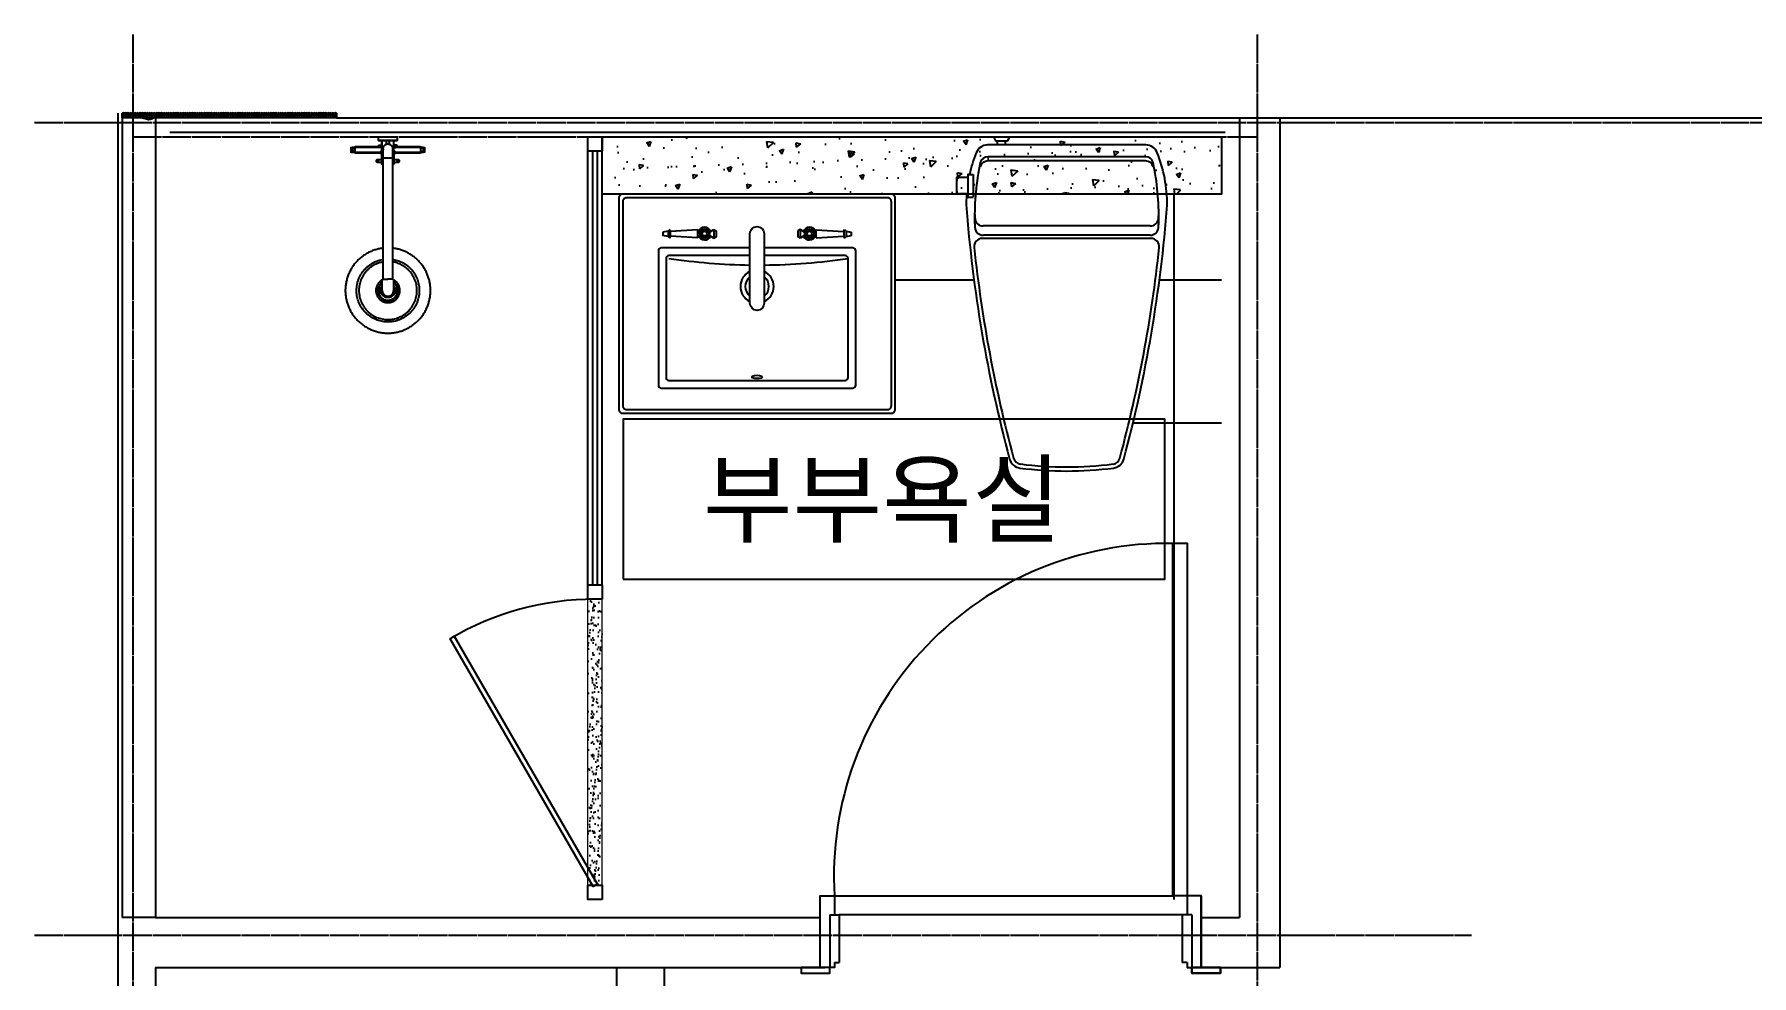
# Model space of a CAD drawing. Header units: millimetres. Extents: x 0 to 7727, y 0 to 4825.
# Drawn here: x 0 to 3605, y 2850 to 4825 of the extents above; entities that cross this region are included whole.
import ezdxf
from ezdxf.enums import TextEntityAlignment as Align

# ---------------------------------------------------------------- set-up
doc = ezdxf.new("R2010")
doc.units = ezdxf.units.MM
doc.linetypes.add('주동원본-1$0$CEN', pattern=[62, 60, -1, 0, -1])
for name, color, linetype in [('A_TXT', 160, 'Continuous'), ('LEGN', 7, 'Continuous'), ('주동원본-1$0$A_BATH', 6, 'Continuous'), ('주동원본-1$0$A_DOOR', 250, 'Continuous'), ('주동원본-1$0$A_DRY', 250, 'Continuous'), ('주동원본-1$0$A_FIN2', 8, 'Continuous'), ('주동원본-1$0$A_HAT_P', 179, 'Continuous'), ('주동원본-1$0$A_HRAL', 4, 'Continuous'), ('주동원본-1$0$A_INS', 8, 'Continuous'), ('주동원본-1$0$A_mc', 171, '주동원본-1$0$CEN'), ('주동원본-1$0$AS_CEN-1', 1, '주동원본-1$0$CEN'), ('주동원본-1$0$AS_CON', 170, 'Continuous')]:
    doc.layers.add(name, color=color, linetype=linetype)
doc.styles.add('맑은고딕', font='malgun.ttf')

msp = doc.modelspace()

# ---------------------------------------------------------------- hatches: boundary and pattern name
at = {"layer": '주동원본-1$0$A_HAT_P'}
h = msp.add_hatch(dxfattribs=at)
h.set_pattern_fill('AR-CONC', scale=15, angle=-90, style=0)
h.set_pattern_definition([(40, (-97295.83, -917988.13), (-9.41282, 107.589027), [11.25, -123.75]), (95, (-97295.83, -917988.13), (112.82882, -20.8127), [9, -99]), (349.5486, (-97296.62, -917979.16), (103.415931, 86.776407), [9.561028, -105.171317]), (43.8158, (-97265.83, -917988.13), (-24.827852, 160.086157), [16.875, -185.625]), (353.3644, (-97267.9, -917974.79), (146.11768, 140.199406), [14.341543, -157.75695]), (98.8158, (-97265.83, -917988.13), (146.11779, 140.199292), [13.5, -148.5]), (69, (-97273.33, -917973.13), (-60.392834, 89.536058), [11.25, -123.75]), (124, (-97273.33, -917973.13), (108.772507, 36.4973), [9, -99]), (18.5486, (-97278.36, -917965.67), (48.379575, 126.033394), [9.561028, -105.171317]), (52.5, (-97295.83, -917988.13), (49.934078, 1.8239783), [0, -97.8, 0, -100.5, 0, -99.375]), (82.5, (-97295.83, -917988.13), (59.1617568, 39.4604306), [0, -57.3, 0, -95.55, 0, -37.875]), (122.5, (-97295.83, -918021.58), (-3.3832308, 80.0733654), [0, -37.5, 0, -117, 0, -155.25]), (132.5, (-97295.83, -918036.58), (15.0157473, 87.4779254), [0, -48.75, 0, -77.7, 0, -110.25])])
h.paths.add_polyline_path([(1192, 4490), (1192, 4610), (2492, 4610), (2492, 4490)])
h = msp.add_hatch(dxfattribs=at)
h.set_pattern_fill('AR-SAND', scale=10, angle=270, style=0)
h.set_pattern_definition([(232.5, (-2288686.506, 214138.227), (-19.26823769, 0.62993358), [0, -15.2, 0, -17, 0, -16.25]), (262.5, (-2288686.506, 214138.227), (-28.22146065, -17.69776705), [0, -8.2, 0, -13.7, 0, -5.25]), (302.5, (-2288686.506, 214150.527), (-0.05659054, -31.14141862), [0, -5, 0, -18, 0, -23.5]), (312.5, (-2288686.506, 214150.527), (-8.77675565, -30.06126605), [0, -2.5, 0, -11.8, 0, -13.5])])
h.paths.add_polyline_path([(1192, 3040), (1162, 3040), (1162, 3640), (1192, 3640)])

# ---------------------------------------------------------------- linework, layer by layer
at = {"layer": 'LEGN', "color": 7}
msp.add_lwpolyline([(1236.3, 3681.8), (2373, 3681.8), (2373, 4017.6), (1236.3, 4017.6)], close=True, dxfattribs=at)
at = {"layer": '주동원본-1$0$A_BATH', "color": 7}
for p, q in [((722.2, 4592.6), (722.2, 4591.1)), ((755.4, 4580.5), (754.1, 4580.5)), ((2013.1, 4610), (2017.4, 4601.5)), ((2017.4, 4601.5), (2030.2, 4601.5)), ((2021.6, 4592.9), (2021.6, 4601.5)), ((2030.2, 4601.5), (2043, 4601.5)), ((2038.7, 4592.9), (2038.7, 4601.5)), ((2043, 4601.5), (2047.3, 4610)), ((2332.3, 4568.1), (2001.7, 4568.1)), ((2332.3, 4559.5), (2001.7, 4559.5)), ((1936, 4518.5), (1936, 4496.3)), ((1959.7, 4524.5), (1942, 4524.5)), ((1959.7, 4531.1), (1970.3, 4531.1)), ((1959.7, 4531.1), (1959.7, 4483.7)), ((1970.3, 4531.1), (1970.3, 4483.7)), ((1959.7, 4490.3), (1942, 4490.3)), ((1959.7, 4483.7), (1970.3, 4483.7)), ((1330.1, 4412.4), (1319.3, 4410.2)), ((1319.3, 4410.2), (1319.3, 4402.8)), ((1330.1, 4400.7), (1319.4, 4402.7)), ((1333.6, 4415.9), (1330.1, 4412.4)), ((1330.1, 4412.4), (1330.1, 4400.7)), ((1333.6, 4397.3), (1330.1, 4400.7)), ((1334.9, 4411.5), (1333.6, 4415.9)), ((1334.9, 4401.6), (1333.6, 4397.3)), ((1392.6, 4415.1), (1334.9, 4411.5)), ((1334.9, 4411.5), (1334.9, 4401.6)), ((1392.6, 4398), (1334.9, 4401.6)), ((1392.7, 4398.1), (1392.7, 4415)), ((1392.7, 4410.7), (1398, 4410.7)), ((1392.7, 4402.4), (1398, 4402.4)), ((1416.5, 4409.4), (1426.5, 4415.9)), ((1416.5, 4403.7), (1426.5, 4397.3)), ((1426.5, 4415.9), (1426.5, 4397.3)), ((1426.5, 4415.9), (1431.2, 4412.8)), ((1426.5, 4397.3), (1431.2, 4400.2)), ((1431.2, 4412.8), (1431.2, 4400.4)), ((1607.5, 4415.9), (1602.8, 4412.8)), ((1602.8, 4412.8), (1602.8, 4400.4)), ((1607.5, 4397.3), (1602.8, 4400.2)), ((1617.5, 4409.4), (1607.5, 4415.9)), ((1607.5, 4415.9), (1607.5, 4397.3)), ((1617.5, 4403.7), (1607.5, 4397.3)), ((1641.3, 4410.7), (1636, 4410.7)), ((1641.3, 4402.4), (1636, 4402.4)), ((1641.3, 4398.1), (1641.3, 4415)), ((1641.4, 4415.1), (1699.1, 4411.5)), ((1641.4, 4398), (1699.1, 4401.6)), ((1699.1, 4411.5), (1700.4, 4415.9)), ((1699.1, 4411.5), (1699.1, 4401.6)), ((1699.1, 4401.6), (1700.4, 4397.3)), ((1700.4, 4415.9), (1703.9, 4412.4)), ((1700.4, 4397.3), (1703.9, 4400.7)), ((1703.9, 4412.4), (1714.7, 4410.2)), ((1703.9, 4412.4), (1703.9, 4400.7)), ((1703.9, 4400.7), (1714.6, 4402.7)), ((1714.7, 4410.2), (1714.7, 4402.8)), ((2342.4, 4423), (1991.6, 4423)), ((2342.4, 4403.6), (1991.6, 4403.6)), ((2344.2, 4396.8), (1989.8, 4396.8))]:
    msp.add_line(p, q, dxfattribs=at)
at = {"layer": '주동원본-1$0$A_BATH', "color": 7, "linetype": 'Continuous'}
for p, q in [((1162, 3670), (1162, 4580)), ((1172, 3670), (1172, 4580)), ((1182, 3670), (1182, 4580)), ((1192, 3670), (1192, 4580))]:
    msp.add_line(p, q, dxfattribs=at)
at = {"layer": '주동원본-1$0$A_BATH', "color": 7, "lineweight": 0}
for p, q in [((1162, 3040), (1162, 3640)), ((1192, 3040), (1192, 3640))]:
    msp.add_line(p, q, dxfattribs=at)
at = {"layer": '주동원본-1$0$A_BATH', "color": 7, "linetype": 'Continuous'}
for points in [[(1192, 4580), (1162, 4580), (1162, 4610), (1192, 4610), (1192, 4580)], [(1192, 3640), (1162, 3640), (1162, 3670), (1192, 3670), (1192, 3640)], [(1192, 3010), (1162, 3010), (1162, 3040), (1192, 3040), (1192, 3010)]]:
    msp.add_lwpolyline(points, dxfattribs=at)
at = {"layer": '주동원본-1$0$A_BATH', "color": 7}
msp.add_lwpolyline([(1192, 4490), (1192, 4610), (2492, 4610), (2492, 4490)], close=True, dxfattribs=at)
for points in [[(2333.1, 4592.9), (2000.9, 4592.9, 0.307138), (1977.1, 4576.7, 0.040162), (1963, 4531.1), (1959.7, 4531.1), (1959.7, 4524.5), (1936, 4524.5), (1936, 4490.3), (1956.9, 4490.3), (1956, 4468, 0.047029), (2047.1, 3933.9, 0.304122), (2068.6, 3915.2, 0.063545), (2265.4, 3915.2, 0.304122), (2286.9, 3933.9, 0.046858), (2377.9, 4466.7, -1), (2377.9, 4466.7, 0.095629), (2356.9, 4576.7, -0.574074), (2356.9, 4576.7, 0.307138), (2333.1, 4592.9)], [(1235, 4030), (1799, 4030, 0.414214), (1807, 4038), (1807, 4482, 0.414214), (1799, 4490), (1235, 4490, 0.414214), (1227, 4482), (1227, 4038, 0.414214)], [(1243, 4038), (1791, 4038, 0.414214), (1799, 4046), (1799, 4474, 0.414214), (1791, 4482), (1243, 4482, 0.414214), (1235, 4474), (1235, 4046, 0.414214)], [(1532, 4261, -1), (1502, 4261), (1502, 4407, -1), (1532, 4407)]]:
    msp.add_lwpolyline(points, format="xyb", close=True, dxfattribs=at)
for points in [[(1502, 4377), (1316, 4377, 0.414214), (1310, 4371), (1310, 4089, 0.414214), (1316, 4083), (1718, 4083, 0.414214), (1724, 4089), (1724, 4371, 0.414214), (1718, 4377), (1532, 4377)], [(1502, 4361), (1332, 4361, 0.414214), (1326, 4355), (1326, 4105, 0.414214), (1332, 4099), (1702, 4099, 0.414214), (1708, 4105), (1708, 4355, 0.414214), (1702, 4361), (1532, 4361)], [(1527.3, 4107.2, 0.187486), (1506.8, 4106.9)]]:
    msp.add_lwpolyline(points, format="xyb", dxfattribs=at)
at = {"layer": '주동원본-1$0$A_BATH', "color": 7, "linetype": 'Continuous'}
msp.add_lwpolyline([(1181.3, 3042.5), (1172.7, 3037.5), (872.7, 3557.1), (881.3, 3562.1)], close=True, dxfattribs=at)
at = {"layer": '주동원본-1$0$A_BATH', "color": 7}
for centre, radius in [((1407, 4407), 9.95), ((1407, 4407), 8.48), ((1407, 4407), 4.98), ((1627, 4407), 9.95), ((1627, 4407), 8.48), ((1627, 4407), 4.98)]:
    msp.add_circle(centre, radius, dxfattribs=at)
for centre, radius, start, end in [((2558.7, 4439.4), 585.1, 168.526, 180.752), ((2001.7, 4551), 17.1, 90, 163.656), ((2001.7, 4542.4), 17.1, 90, 163.656), ((2332.3, 4551), 17.1, 16.344, 90), ((2332.3, 4542.4), 17.1, 16.344, 90), ((1775.3, 4439.4), 585.1, 359.248, 11.474), ((1942, 4518.5), 5.99, 90, 180), ((1942, 4496.3), 5.99, 180, 270), ((4846.7, 4667.1), 2881.3, 184.3412, 184.545), ((1991.6, 4440.1), 17.1, 184.545, 270), ((2342.4, 4440.1), 17.1, 270, 355.455), ((-512.7, 4667.1), 2881.3, 355.455, 355.6588), ((1319.4, 4402.8), 0.137, 186.7155, 259.5171), ((1392.6, 4415), 0.137, 0, 93.2677), ((1407, 4407), 13.3, 19.1964, 164.0189), ((1407, 4407), 13.3, 199.9802, 337.5426), ((1431.1, 4400.4), 0.137, 302.4494, 0), ((1602.9, 4400.4), 0.137, 180, 237.5506), ((1627, 4407), 13.3, 15.9811, 160.8036), ((1627, 4407), 13.3, 202.4574, 340.0198), ((1641.4, 4415), 0.137, 86.7323, 180), ((1714.5, 4402.8), 0.137, 280.4829, 353.2845), ((1999.3, 4431.5), 25.7, 179.4982, 184.3412), ((4846.7, 4647.7), 2881.3, 184.3412, 184.545), ((1991.6, 4420.7), 17.1, 184.545, 270), ((2342.4, 4420.7), 17.1, 270, 355.455), ((-512.7, 4647.7), 2881.3, 355.455, 355.6588), ((2334.7, 4431.5), 25.7, 355.6588, 0.5018), ((1989.8, 4379.7), 17.1, 90, 186.1198), ((4837.6, 4685), 2881.3, 186.1198, 195.0653), ((-503.6, 4685), 2881.3, 344.9347, 353.8837), ((2344.2, 4379.7), 17.1, 354.4653, 90), ((1520, 5610), 1269, 261.4802, 269.1872), ((1517, 4296), 35, 115.3769, 244.6231), ((1520, 5610), 1269, 270.5418, 278.5198), ((1517, 4296), 35, 295.3769, 64.6231), ((1517, 4296), 25, 126.8699, 233.1301), ((1517, 4296), 25, 306.8699, 53.1301), ((1507.2, 4105.8), 1.18, 112.0557, 247.9443), ((1517.4, 4148.2), 44.7, 256.1894, 282.53), ((1526.8, 4105.9), 1.42, 284.8986, 69.5803), ((2071.9, 3940.6), 17.1, 195.0653, 262.728), ((2262.1, 3940.6), 17.1, 277.272, 344.9347), ((2167, 4686.1), 768.6, 262.728, 277.272)]:
    msp.add_arc(centre, radius, start, end, dxfattribs=at)
at = {"layer": '주동원본-1$0$A_BATH', "color": 7, "linetype": 'Continuous'}
msp.add_arc((1177, 3040), 600, 90, 120.4775, dxfattribs=at)
at = {"layer": '주동원본-1$0$A_BATH', "color": 7}
for points, weights in [([(664.5, 4587.3), (664.5, 4587.6), (664.8, 4587.6)], [1, 0.707277557976, 1]), ([(667.2, 4587.6), (667.5, 4587.6), (667.5, 4587.3)], [1, 0.71396016074, 1]), ([(672.4, 4588.4), (672.4, 4588.8), (672.8, 4589)], [1, 0.870635026101, 1]), ([(672.4, 4588.5), (672.5, 4588.8), (672.6, 4588.9)], [1, 0.951076685987, 1]), ([(672.4, 4588.4), (672.4, 4588.5), (672.4, 4588.5)], [1, 0.99631739226, 1]), ([(672.4, 4586.1), (672.5, 4584.4), (672.5, 4582.6)], [1, 0.99968819273, 1]), ([(672.5, 4582.6), (672.5, 4580.9), (672.4, 4579.2)], [1, 0.99968819273, 1]), ([(672.6, 4588.9), (672.7, 4589), (672.8, 4589)], [1, 0.993540974966, 1]), ([(672.8, 4589), (672.9, 4589.1), (673.1, 4589.1)], [1, 0.963590397564, 1]), ([(672.8, 4589), (672.9, 4589.1), (673.1, 4589.1)], [1, 0.963590472414, 1]), ([(722.4, 4602), (722.1, 4602), (722.1, 4602.3)], [1, 0.71521702093, 1]), ([(727.9, 4579.8), (727.9, 4580.5), (728.6, 4580.5)], [1, 0.707106781186, 1]), ([(732.1, 4576.9), (729.1, 4580.5), (729.1, 4585.1)], [1, 0.940539767269, 1]), ([(729.6, 4581.7), (730.3, 4579), (732.1, 4576.9)], [1, 0.977972354249, 1]), ([(729.6, 4581.4), (729.6, 4581.5), (729.6, 4581.7)], [1, 0.988148501761, 1]), ([(732.5, 4588.6), (731.3, 4585.8), (732.1, 4582.9)], [1, 0.9443407356, 1]), ([(732.1, 4585.1), (732.1, 4595.1), (742, 4595.1)], [1, 0.707106980294, 1]), ([(732.5, 4587.9), (732.4, 4587.8), (732.4, 4587.6)], [1, 0.999893829597, 1]), ([(732.5, 4588.6), (732.6, 4588.6), (732.7, 4588.7)], [1, 0.925009884541, 1]), ([(739.5, 4601.7), (739.5, 4602), (739.2, 4602)], [1, 0.744065077772, 1]), ([(739.3, 4594.7), (739.5, 4594.8), (739.5, 4595)], [1, 0.797475949433, 1]), ([(739.4, 4594.7), (739.5, 4594.8), (739.5, 4595)], [1, 0.896689367163, 1]), ([(744.5, 4595), (742, 4595.8), (739.5, 4595)], [1, 0.953410444621, 1]), ([(744.7, 4602), (744.5, 4602), (744.5, 4601.7)], [1, 0.772711861116, 1]), ([(744.5, 4595), (744.5, 4594.8), (744.7, 4594.7)], [1, 0.798057064978, 1]), ([(751.9, 4576.9), (754.9, 4580.5), (754.9, 4585.1)], [1, 0.940539767269, 1]), ([(754.3, 4581.7), (754.4, 4581.6), (754.4, 4581.5)], [1, 0.99043286645, 1]), ([(758.7, 4587.5), (756.8, 4586.7), (754.9, 4586.2)], [1, 0.99841649626, 0.998621653531]), ([(755.4, 4580.5), (756.1, 4580.5), (756.1, 4579.8)], [1, 0.707343960546, 1]), ([(758.9, 4587.8), (758.9, 4587.6), (758.7, 4587.5)], [1, 0.837560668092, 1]), ([(761.9, 4602.3), (761.9, 4602), (761.6, 4602)], [1, 0.715171427276, 1]), ([(810.8, 4589.1), (811.5, 4589.1), (811.5, 4588.4)], [1, 0.707285447242, 1]), ([(811.4, 4582.6), (811.4, 4584.4), (811.5, 4586.1)], [1, 0.999688172474, 1]), ([(811.5, 4579.2), (811.4, 4580.9), (811.4, 4582.6)], [1, 0.999688172515, 1]), ([(816.8, 4587.6), (816.5, 4587.6), (816.5, 4587.3)], [1, 0.714280884241, 1]), ([(819.2, 4587.6), (819.4, 4587.6), (819.4, 4587.3)], [1, 0.707642349066, 1]), ([(664.8, 4577.7), (664.5, 4577.7), (664.5, 4578)], [1, 0.707343997022, 1]), ([(667.5, 4578), (667.5, 4577.7), (667.2, 4577.7)], [1, 0.71830572668, 1]), ([(673.1, 4576.2), (672.4, 4576.2), (672.4, 4576.9)], [1, 0.70728540474, 1]), ([(728.4, 4573.3), (727.9, 4573.5), (727.9, 4574)], [1, 0.802374313725, 1]), ([(731.6, 4572.1), (731.4, 4572.1), (731.4, 4572.2)], [1, 0.707809626254, 1]), ([(731.6, 4572.1), (731.4, 4572.1), (731.4, 4572.2)], [1, 0.707234314256, 1]), ([(731.6, 4572.1), (731.4, 4572.1), (731.4, 4572.2)], [1, 0.707106781187, 1]), ([(752.6, 4572.2), (752.6, 4572.1), (752.4, 4572.1)], [1, 0.707174253057, 1]), ([(754.4, 4552.8), (754.4, 4552.4), (753.9, 4552.4)], [1, 0.707353688037, 1]), ([(756.1, 4574), (756.1, 4573.5), (755.6, 4573.3)], [1, 0.802330230137, 1]), ([(816.5, 4578), (816.5, 4577.7), (816.8, 4577.7)], [1, 0.716998220434, 1]), ([(819.4, 4578), (819.4, 4577.7), (819.2, 4577.7)], [1, 0.707283339165, 1]), ([(831.6, 4287.6, 0), (831.6, 4365.8, 0), (754.1, 4376.2, 0)], [1, 0.752773770474, 1]), ([(754.1, 4352.4, 0), (807.3, 4344.4, 0), (808.1, 4287.6, 0)], [1, 0.768408053225, 1]), ([(803.1, 4287.6, 0), (803.1, 4337.5, 0), (754.1, 4347.3, 0)], [1, 0.773222191329, 1]), ([(723.7, 4282.8, 0), (722.5, 4287.6, 0), (723.7, 4292.3, 0)], [1, 0.96875, 1]), ([(730.3, 4304, 0), (725.9, 4300.8, 0), (723.7, 4295.9, 0)], [1, 0.966558723935, 1]), ([(728.5, 4281.7, 0), (726, 4287.6, 0), (728.5, 4293.4, 0)], [1, 0.92, 1]), ([(728.5, 4293.4, 0), (729.2, 4295.1, 0), (730.3, 4296.5, 0)], [1, 0.992761544221, 1]), ([(767.5, 4287.6, 0), (767.5, 4302.8, 0), (754.1, 4309.9, 0)], [1, 0.85750668117, 1]), ([(763.6, 4287.6, 0), (763.6, 4299.1, 0), (754.1, 4305.4, 0)], [1, 0.881917034313, 1]), ([(760.7, 4295.9, 0), (758.5, 4300.8, 0), (754.1, 4304, 0)], [1, 0.966558690862, 1]), ([(754.1, 4296.5, 0), (755.2, 4295.1, 0), (755.9, 4293.4, 0)], [1, 0.992761528732, 1]), ([(755.9, 4293.4, 0), (757.1, 4290.6, 0), (757.1, 4287.6, 0)], [1, 0.979795897113, 1]), ([(760.7, 4292.3, 0), (761.3, 4290, 0), (761.3, 4287.6, 0)], [1, 0.992156741649, 1]), ([(723.7, 4287.7, 0), (723.6, 4288.2, 0), (723.1, 4288.2, 0)], [1, 0.773783360198, 1]), ([(723.1, 4287, 0), (723.6, 4287, 0), (723.7, 4287.5, 0)], [1, 0.773781109645, 1]), ([(730.3, 4287.6, 0), (730.3, 4275.7, 0), (742.2, 4275.7, 0)], [1, 0.707106980294, 1]), ([(757.1, 4287.6, 0), (757.1, 4284.5, 0), (755.9, 4281.7, 0)], [1, 0.979795897113, 1]), ([(761.2, 4288.2, 0), (760.8, 4288.2, 0), (760.7, 4287.7, 0)], [1, 0.773671620612, 1]), ([(761.3, 4287.6, 0), (761.3, 4285.2, 0), (760.7, 4282.8, 0)], [1, 0.992156741649, 1]), ([(760.7, 4287.5, 0), (760.8, 4287, 0), (761.2, 4287, 0)], [1, 0.773669369549, 1])]:
    msp.add_rational_spline(points, weights, degree=2, dxfattribs=at)
for points, degree in [([(664.5, 4587.3), (664.5, 4578)], 1), ([(664.8, 4577.7), (664.8, 4587.6)], 1), ([(664.8, 4587.6), (667.2, 4587.6)], 1), ([(672.4, 4587.6), (667.2, 4587.6)], 1), ([(667.2, 4577.7), (667.2, 4587.6)], 1), ([(667.5, 4587.3), (672.4, 4587.3)], 1), ([(667.5, 4587.3), (667.5, 4578)], 1), ([(667.8, 4586.1), (672.4, 4586.1)], 1), ([(667.8, 4586.1), (667.8, 4579.2)], 1), ([(672.4, 4579.2), (667.8, 4579.2)], 1), ([(672.4, 4586.1), (672.4, 4588.4)], 1), ([(672.4, 4588.4), (729.1, 4588.4)], 1), ([(672.4, 4576.9), (672.4, 4579.2)], 1), ([(729.1, 4589.1), (710.4, 4589.1), (691.8, 4589.1), (673.1, 4589.1)], 3), ([(729.1, 4589.1), (681.7, 4589.1)], 1), ([(681.7, 4589.1), (729.1, 4589.1)], 1), ([(722.1, 4602.3), (722.1, 4610)], 1), ([(722.1, 4610), (761.9, 4610)], 1), ([(761.9, 4602.3), (722.1, 4602.3)], 1), ([(722.2, 4592.6), (729.1, 4592.6)], 1), ([(722.2, 4591.1), (729.1, 4591.1)], 1), ([(727.9, 4579.8), (727.9, 4574)], 1), ([(730.2, 4579.8), (727.9, 4579.8)], 1), ([(728.6, 4580.5), (729.9, 4580.5)], 1), ([(729.9, 4580.5), (728.6, 4580.5)], 1), ([(729.1, 4585.1), (729.1, 4593.6), (729.1, 4602)], 2), ([(729.1, 4602), (729.1, 4588.6)], 1), ([(729.6, 4580.5), (729.6, 4581.7)], 1), ([(729.6, 4581.7), (732.1, 4581.7)], 1), ([(732.2, 4586.5), (732.1, 4586.3)], 1), ([(732.1, 4565.3), (732.1, 4585.1)], 1), ([(739.3, 4594.7), (739.3, 4594.7)], 1), ([(739.3, 4594.7), (739.3, 4594.7)], 1), ([(739.4, 4594.7), (739.4, 4594.7)], 1), ([(739.4, 4594.7), (739.4, 4594.7)], 1), ([(744.5, 4601.7), (739.5, 4601.7)], 1), ([(739.5, 4595), (739.5, 4601.7)], 1), ([(740.2, 4594.9), (740, 4594.9)], 1), ([(741.2, 4595), (741, 4595)], 1), ([(743, 4595), (742.8, 4595)], 1), ([(744, 4594.9), (743.8, 4594.9)], 1), ([(744.5, 4601.7), (744.5, 4595)], 1), ([(744.6, 4594.7), (744.6, 4594.7)], 1), ([(744.6, 4594.7), (744.6, 4594.7)], 1), ([(744.7, 4594.7), (744.7, 4594.7)], 1), ([(761.6, 4602), (744.8, 4602)], 1), ([(751.9, 4585.1), (751.9, 4565.3)], 1), ([(756.1, 4579.8), (753.8, 4579.8)], 1), ([(754.4, 4581.7), (754.4, 4580.5)], 1), ([(754.9, 4585.1), (754.9, 4593.6), (754.9, 4602)], 2), ([(761.8, 4592.6), (754.9, 4592.6)], 1), ([(761.8, 4591.1), (754.9, 4591.1)], 1), ([(754.9, 4589.1), (802.3, 4589.1)], 1), ([(754.9, 4589.1), (802.3, 4589.1)], 1), ([(802.3, 4589.1), (754.9, 4589.1)], 1), ([(810.8, 4589.1), (792.2, 4589.1), (773.5, 4589.1), (754.9, 4589.1)], 3), ([(754.9, 4588.4), (811.5, 4588.4)], 1), ([(758.9, 4587.8), (754.9, 4587.8)], 1), ([(754.9, 4587.5), (758.7, 4587.5)], 1), ([(756.1, 4579.8), (756.1, 4574)], 1), ([(758.9, 4591.1), (758.9, 4587.8)], 1), ([(761.8, 4591.1), (761.8, 4592.6)], 1), ([(761.9, 4610), (761.9, 4602.3)], 1), ([(802.3, 4589.1), (810.8, 4589.1)], 1), ([(811.5, 4588.4), (811.5, 4586.1)], 1), ([(816.7, 4587.6), (811.5, 4587.6)], 1), ([(811.5, 4587.3), (816.5, 4587.3)], 1), ([(816.2, 4586.1), (811.5, 4586.1)], 1), ([(811.5, 4579.2), (811.5, 4576.9)], 1), ([(816.2, 4579.2), (811.5, 4579.2)], 1), ([(816.2, 4586.1), (816.2, 4579.2)], 1), ([(816.5, 4587.3), (816.5, 4578)], 1), ([(816.8, 4587.6), (819.2, 4587.6)], 1), ([(816.8, 4577.7), (816.8, 4587.6)], 1), ([(819.2, 4587.6), (819.2, 4577.7)], 1), ([(819.4, 4578), (819.4, 4587.3)], 1), ([(664.8, 4577.7), (667.2, 4577.7)], 1), ([(667.2, 4577.7), (672.4, 4577.7)], 1), ([(672.4, 4578), (667.5, 4578)], 1), ([(727.9, 4576.9), (672.4, 4576.9)], 1), ([(681.7, 4576.2), (673.1, 4576.2)], 1), ([(720.1, 4562.6), (720.1, 4562.6)], 1), ([(720.1, 4556), (720.1, 4556)], 1), ([(720.2, 4562.6), (732.1, 4561.8)], 1), ([(732.1, 4556.8), (720.2, 4556.1)], 1), ([(727.9, 4574), (732.1, 4574)], 1), ([(731.4, 4572.4), (728.4, 4573.3)], 1), ([(728.4, 4573.3), (732.1, 4573.3)], 1), ([(729.6, 4561.9), (729.6, 4573)], 1), ([(729.6, 4552.8), (729.6, 4556.7)], 1), ([(732.1, 4552.8), (729.6, 4552.8)], 1), ([(732.1, 4552.4), (730.1, 4552.4)], 1), ([(731.4, 4572.2), (731.4, 4572.4)], 1), ([(731.4, 4572.4), (732.1, 4572.4)], 1), ([(732.1, 4572.2), (731.4, 4572.2)], 1), ([(731.6, 4572.1), (731.6, 4572.1), (731.7, 4572.1), (732.1, 4572.1)], 3), ([(732, 4572.1), (731.7, 4572.1), (731.6, 4572.1), (731.6, 4572.1)], 3), ([(732, 4572.1), (732, 4572.1), (732, 4572.1), (732.1, 4572.1)], 3), ([(732.1, 4572.1), (732, 4572.1), (732, 4572.1), (732, 4572.1)], 3), ([(742, 4565.3), (732.1, 4565.3)], 1), ([(732.1, 4311.4, 0), (732.1, 4565.3)], 1), ([(751.9, 4565.3), (742, 4565.3)], 1), ([(751.9, 4574), (756.1, 4574)], 1), ([(751.9, 4573.3), (755.6, 4573.3)], 1), ([(751.9, 4572.4), (752.6, 4572.4)], 1), ([(752.6, 4572.2), (751.9, 4572.2)], 1), ([(751.9, 4565.3), (751.9, 4311.4, 0)], 1), ([(751.9, 4561.8), (763.8, 4562.6)], 1), ([(763.8, 4556.1), (751.9, 4556.8)], 1), ([(754.4, 4552.8), (751.9, 4552.8)], 1), ([(753.9, 4552.4), (751.9, 4552.4)], 1), ([(755.6, 4573.3), (752.6, 4572.4)], 1), ([(752.6, 4572.4), (752.6, 4572.2)], 1), ([(754.4, 4573), (754.4, 4561.9)], 1), ([(754.4, 4556.7), (754.4, 4552.8)], 1), ([(811.5, 4576.9), (756.1, 4576.9)], 1), ([(763.9, 4562.6), (763.9, 4562.6)], 1), ([(763.9, 4556), (763.9, 4556)], 1), ([(816.5, 4578), (811.5, 4578)], 1), ([(811.5, 4577.7), (816.7, 4577.7)], 1), ([(819.2, 4577.7), (816.8, 4577.7)], 1), ([(723.7, 4291.4, 0), (723.5, 4291.5, 0)], 1), ([(723.7, 4295.9, 0), (723.7, 4279.3, 0)], 1), ([(728.5, 4281.7, 0), (728.5, 4293.4, 0)], 1), ([(730.3, 4311.4, 0), (742.2, 4311.4, 0)], 1), ([(730.3, 4287.6, 0), (730.3, 4311.4, 0)], 1), ([(754.1, 4311.4, 0), (754.1, 4287.6, 0)], 1), ([(755.9, 4281.7, 0), (755.9, 4293.4, 0)], 1), ([(760.7, 4279.3, 0), (760.7, 4295.9, 0)], 1), ([(760.8, 4291.5, 0), (760.7, 4291.4, 0)], 1), ([(723.5, 4283.6, 0), (723.7, 4283.8, 0)], 1), ([(760.7, 4283.8, 0), (760.8, 4283.6, 0)], 1)]:
    msp.add_open_spline(points, degree=degree, dxfattribs=at)
for points, knots in [([(673.1, 4589.1), (673.1, 4589.1), (674, 4589.1), (677.4, 4589.1), (680.4, 4589.1), (681.7, 4589.1)], [0, 0, 0, 0, 13.652681, 27.21404, 34.891963, 34.891963, 34.891963, 34.891963]), ([(739.2, 4602), (738.5, 4602), (737, 4602), (734.3, 4602), (731.4, 4602), (728.3, 4602), (725.9, 4602), (724.2, 4602), (723.3, 4602), (722.8, 4602), (722.6, 4602), (722.4, 4602), (722.6, 4602), (722.8, 4602), (723.3, 4602), (723.9, 4602), (724.7, 4602), (725.7, 4602), (726.9, 4602), (728.2, 4602), (729.7, 4602), (731.3, 4602), (733, 4602), (734.8, 4602), (736.5, 4602), (738.9, 4602), (742, 4602), (745.6, 4602), (749.2, 4602), (752.6, 4602), (755.6, 4602), (758.1, 4602), (760, 4602), (761.1, 4602), (761.6, 4602)], [0, 0, 0, 0, 2.270137, 4.470052, 8.023345, 11.130606, 13.659557, 15.510303, 16.113916, 16.548832, 16.812007, 16.900401, 16.988817, 17.252013, 17.686943, 18.290561, 19.125414, 20.141286, 21.326705, 22.670204, 24.159299, 25.777454, 27.507121, 29.330749, 31.09074, 32.900043, 36.600817, 40.30155, 43.870813, 47.424183, 50.531467, 53.060262, 54.910999, 56.300803, 56.300803, 56.300803, 56.300803]), ([(673.1, 4576.2), (674.9, 4576.2), (681.6, 4576.2), (695.8, 4576.2), (712.3, 4576.2), (723.8, 4576.2), (727.9, 4576.2)], [0, 0, 0, 0, 5.275005, 20.297377, 42.779988, 55.168683, 55.168683, 55.168683, 55.168683]), ([(718.3, 4559.3), (718.3, 4559.5), (718.3, 4560), (718.4, 4560.8), (718.7, 4561.6), (719.3, 4562.4), (719.9, 4562.6), (720.1, 4562.6)], [0, 0, 0, 0, 0.641607, 1.310398, 2.454263, 3.379821, 4.146738, 4.146738, 4.146738, 4.146738]), ([(718.3, 4559.3), (718.3, 4558.7), (718.4, 4557.9), (718.8, 4556.9), (719.2, 4556.5), (719.7, 4556.3), (720.2, 4556.4), (720.7, 4556.8), (721.1, 4557.6), (721.3, 4558.8), (721.3, 4560.1), (721, 4561.2), (720.6, 4561.8), (720.3, 4562.1), (719.9, 4562.3), (719.6, 4562.3), (719.2, 4562.1), (718.8, 4561.6), (718.4, 4560.6), (718.3, 4559.8), (718.3, 4559.3)], [0, 0, 0, 0, 1.777985, 2.531945, 3.110157, 3.589684, 4.083913, 4.672453, 5.402729, 6.723242, 8.192649, 9.462786, 9.992475, 10.441669, 10.8282, 11.191071, 11.586709, 12.049265, 13.214853, 14.62915, 14.62915, 14.62915, 14.62915]), ([(720.1, 4556), (720, 4556), (719.7, 4556.1), (719.2, 4556.3), (718.7, 4557), (718.3, 4558.1), (718.3, 4558.9), (718.3, 4559.3)], [0, 0, 0, 0, 0.363643, 0.756281, 1.692572, 2.843975, 4.146798, 4.146798, 4.146798, 4.146798]), ([(720.1, 4562.6), (720.3, 4562.5), (720.8, 4562.3), (721.3, 4561.5), (721.6, 4560.5), (721.7, 4559.3), (721.6, 4558.1), (721.3, 4557.1), (720.8, 4556.3), (720.4, 4556.1), (720.1, 4556)], [0, 0, 0, 0, 0.664222, 1.572973, 2.644775, 3.905366, 5.17108, 6.246215, 7.110614, 7.810838, 7.810838, 7.810838, 7.810838]), ([(751.9, 4552.4), (752.3, 4552.4), (753.4, 4552.4), (753.9, 4552.4), (753.9, 4552.4)], [0, 0, 0, 0, 2.241427, 7.019875, 7.019875, 7.019875, 7.019875]), ([(756.1, 4576.2), (760.1, 4576.2), (771.7, 4576.2), (786.1, 4576.2), (798.5, 4576.2), (804.8, 4576.2), (808.4, 4576.2), (810, 4576.2), (810.4, 4576.2), (810.7, 4576.2), (810.8, 4576.2), (810.7, 4576.2), (810.6, 4576.2), (810.3, 4576.2), (810, 4576.2), (809.6, 4576.2), (809, 4576.2), (808.4, 4576.2), (807.7, 4576.2), (807, 4576.2), (806.1, 4576.2), (805.4, 4576.2), (804.8, 4576.2), (804.2, 4576.2), (803.6, 4576.2), (803, 4576.2), (802.5, 4576.2), (802.3, 4576.2)], [83.501416, 83.501416, 83.501416, 83.501416, 95.820014, 118.302602, 126.95821, 133.32498, 137.259633, 137.844887, 138.26394, 138.515974, 138.600169, 138.654068, 138.815491, 139.084016, 139.355444, 139.810392, 140.368155, 141.028593, 141.591133, 142.429829, 143.368722, 144.173105, 144.6344, 145.276637, 145.778503, 146.47429, 147.20019, 147.20019, 147.20019, 147.20019]), ([(762.3, 4559.3), (762.3, 4559.7), (762.4, 4560.6), (762.7, 4561.6), (763.3, 4562.4), (763.7, 4562.5), (763.9, 4562.6)], [0, 0, 0, 0, 1.143108, 2.315316, 3.483602, 4.559224, 4.559224, 4.559224, 4.559224]), ([(763.9, 4556), (763.7, 4556.1), (763.3, 4556.2), (762.7, 4557), (762.4, 4558), (762.3, 4558.9), (762.3, 4559.3)], [0, 0, 0, 0, 1.081255, 2.254231, 3.421506, 4.5598, 4.5598, 4.5598, 4.5598]), ([(762.7, 4559.3), (762.7, 4558.7), (762.8, 4557.9), (763.3, 4556.9), (763.6, 4556.5), (764.1, 4556.3), (764.7, 4556.4), (765.1, 4556.8), (765.5, 4557.6), (765.7, 4558.8), (765.7, 4560.1), (765.4, 4561.2), (765, 4561.8), (764.7, 4562.1), (764.4, 4562.3), (764, 4562.3), (763.6, 4562.1), (763.2, 4561.6), (762.8, 4560.6), (762.7, 4559.8), (762.7, 4559.3)], [0, 0, 0, 0, 1.777985, 2.531945, 3.110157, 3.589684, 4.083913, 4.672453, 5.402729, 6.723242, 8.192649, 9.462786, 9.992475, 10.441669, 10.8282, 11.191071, 11.586709, 12.049265, 13.214853, 14.62915, 14.62915, 14.62915, 14.62915]), ([(763.9, 4562.6), (764.1, 4562.6), (764.7, 4562.4), (765.3, 4561.6), (765.6, 4560.5), (765.8, 4559.3), (765.6, 4558.1), (765.3, 4557), (764.7, 4556.2), (764.1, 4556), (763.9, 4556)], [0, 0, 0, 0, 0.756236, 1.692497, 2.851256, 4.168893, 5.454337, 6.600012, 7.527948, 8.293839, 8.293839, 8.293839, 8.293839]), ([(754.1, 4311.4, 0), (754.1, 4311.4, 0), (752.8, 4311.4, 0), (748.4, 4311.4, 0), (745.3, 4311.4, 0), (742.2, 4311.4, 0)], [0, 0, 0, 0, 8.057434, 8.057434, 16.114871, 16.114871, 16.114871, 16.114871])]:
    msp.add_open_spline(points, degree=3, knots=knots, dxfattribs=at)
for points, weights, knots in [([(742, 4595.1), (746.1, 4595.1), (749, 4592.2), (751.9, 4589.2), (751.9, 4585.1)], [1, 0.923879459124, 1, 0.923879459124, 1], [15.707958, 15.707958, 15.707958, 23.511568, 23.511568, 31.315178, 31.315178, 31.315178]), ([(730.1, 4552.4), (729.9, 4552.4), (729.7, 4552.5), (729.6, 4552.6), (729.6, 4552.8)], [1, 0.923878904566, 1, 0.923878904566, 1], [0, 0, 0, 0.3901864, 0.3901864, 0.7803729, 0.7803729, 0.7803729]), ([(811.5, 4576.9), (811.5, 4576.6), (811.3, 4576.4), (811.1, 4576.2), (810.8, 4576.2)], [1, 0.923871449689, 1, 0.923871449688, 1], [0, 0, 0, 0.546259, 0.546259, 1.092519, 1.092519, 1.092519]), ([(730.3, 4376.2, 0), (645.5, 4364.8, 0), (653.1, 4279.6, 0), (660.7, 4194.5, 0), (746.2, 4198.3, 0), (831.6, 4202.1, 0), (831.6, 4287.6, 0)], [1, 0.722690351678, 1, 0.722690351678, 1, 0.722690351678, 1], [0, 0, 0, 111.709061, 111.709061, 223.418122, 223.418122, 335.127183, 335.127183, 335.127183]), ([(808.1, 4287.6, 0), (808.1, 4225.6, 0), (746.2, 4221.8, 0), (684.3, 4218, 0), (676.8, 4279.6, 0), (669.3, 4341.2, 0), (730.3, 4352.4, 0)], [1, 0.728214537635, 1, 0.728214537635, 1, 0.728214537635, 1], [0, 0, 0, 81.517797, 81.517797, 163.035595, 163.035595, 244.553392, 244.553392, 244.553392]), ([(730.3, 4347.3, 0), (674.3, 4336.1, 0), (681.8, 4279.6, 0), (689.3, 4223.1, 0), (746.2, 4226.8, 0), (803.1, 4230.5, 0), (803.1, 4287.6, 0)], [1, 0.729938462493, 1, 0.729938462493, 1, 0.729938462493, 1], [0, 0, 0, 75.097052, 75.097052, 150.194104, 150.194104, 225.291157, 225.291157, 225.291157]), ([(730.3, 4309.9, 0), (711.3, 4299.8, 0), (718.2, 4279.5, 0), (725.1, 4259.1, 0), (746.3, 4262.6, 0), (767.5, 4266.1, 0), (767.5, 4287.6, 0)], [1, 0.762415052233, 1, 0.762415052233, 1, 0.762415052233, 1], [0, 0, 0, 29.304263, 29.304263, 58.608527, 58.608527, 87.91279, 87.91279, 87.91279]), ([(730.3, 4305.4, 0), (715.6, 4295.6, 0), (722.4, 4279.4, 0), (729.1, 4263.1, 0), (746.4, 4266.5, 0), (763.6, 4270, 0), (763.6, 4287.6, 0)], [1, 0.773008583091, 1, 0.773008583091, 1, 0.773008583091, 1], [0, 0, 0, 24.256169, 24.256169, 48.512339, 48.512339, 72.768508, 72.768508, 72.768508]), ([(723.7, 4279.3, 0), (729.1, 4267.3, 0), (742.2, 4267.3, 0), (755.3, 4267.3, 0), (760.7, 4279.3, 0)], [1, 0.83985502989, 1, 0.83985502989, 1], [0, 0, 0, 19.242016, 19.242016, 38.484032, 38.484032, 38.484032]), ([(755.9, 4281.7, 0), (752, 4272.7, 0), (742.2, 4272.7, 0), (732.3, 4272.7, 0), (728.5, 4281.7, 0)], [1, 0.834241679265, 1, 0.834241679265, 1], [0, 0, 0, 14.39437, 14.39437, 28.788741, 28.788741, 28.788741]), ([(742.2, 4275.7, 0), (747.1, 4275.7, 0), (750.6, 4279.2, 0), (754.1, 4282.6, 0), (754.1, 4287.6, 0)], [1, 0.923879459124, 1, 0.923879459124, 1], [15.707958, 15.707958, 15.707958, 23.511568, 23.511568, 31.315178, 31.315178, 31.315178])]:
    msp.add_rational_spline(points, weights, degree=2, knots=knots, dxfattribs=at)
at = {"layer": '주동원본-1$0$A_DOOR', "color": 8, "linetype": 'Continuous'}
for p, q in [((1679.5, 3017.5), (2389.5, 3017.5)), ((2409.5, 2977.5), (1689.5, 2977.5))]:
    msp.add_line(p, q, dxfattribs=at)
at = {"layer": '주동원본-1$0$A_DOOR', "linetype": 'Continuous'}
for p, q in [((2449.5, 3017.5), (2449.5, 2867.5)), ((1669.5, 2977.5), (1689.5, 2977.5)), ((1669.5, 2977.5), (1669.5, 2867.5)), ((1689.5, 2977.5), (1689.5, 2877.5)), ((2429.5, 2977.5), (2409.5, 2977.5)), ((2409.5, 2977.5), (2409.5, 2877.5)), ((2429.5, 2977.5), (2429.5, 2867.5)), ((1679.5, 2877.5), (1689.5, 2877.5)), ((2419.5, 2877.5), (2409.5, 2877.5))]:
    msp.add_line(p, q, dxfattribs=at)
for points in [[(2419.5, 3017.5), (2389.5, 3017.5), (2389.5, 3757.5), (2419.5, 3757.5)], [(1669.5, 2867.5), (1609.5, 2867.5), (1609.5, 2855.5), (1669.5, 2855.5)], [(2429.5, 2867.5), (2489.5, 2867.5), (2489.5, 2855.5), (2429.5, 2855.5)]]:
    msp.add_lwpolyline(points, close=True, dxfattribs=at)
for points in [[(1649.5, 2867.5), (1649.5, 3017.5), (1679.5, 3017.5), (1679.5, 2977.5)], [(2449.5, 2867.5), (2449.5, 3017.5), (2419.5, 3017.5), (2419.5, 2977.5)], [(1679.5, 2877.5), (1679.5, 2867.5), (1649.5, 2867.5)], [(2419.5, 2877.5), (2419.5, 2867.5), (2449.5, 2867.5)]]:
    msp.add_lwpolyline(points, dxfattribs=at)
at = {"layer": '주동원본-1$0$A_DOOR', "color": 8, "linetype": 'Continuous'}
msp.add_arc((2377.1, 3058.2), 698.8, 88.9871, 183.3398, dxfattribs=at)
at = {"layer": '주동원본-1$0$A_DRY', "color": 7}
for p, q in [((175, 4660), (175, 707.5)), ((254.5, 4650), (254.5, 2972.5)), ((2529.5, 4650), (2529.5, 2972.5)), ((2614.5, 4650), (2614.5, 2867.5)), ((254.5, 2972.5), (1649.5, 2972.5)), ((2449.5, 2972.5), (2529.5, 2972.5)), ((254, 2867.5), (1659.5, 2867.5)), ((254, 2867.5), (254, 712.5)), ((1222, 2867.5), (1222, 2460)), ((1322, 2867.5), (1322, 2460)), ((2489.5, 2867.5), (2614.5, 2867.5))]:
    msp.add_line(p, q, dxfattribs=at)
at = {"layer": '주동원본-1$0$A_FIN2', "color": 7, "ltscale": 0.7}
msp.add_line((634.5, 4650), (184.5, 4650), dxfattribs=at)
at = {"layer": '주동원본-1$0$A_FIN2', "color": 7}
msp.add_line((284.5, 4620), (2499.5, 4620), dxfattribs=at)
at = {"layer": '주동원본-1$0$A_HAT_P', "color": 7}
for p, q in [((2392, 4490), (2392, 3010)), ((1807, 4310), (1972.2, 4310)), ((2361.8, 4310), (2492, 4310)), ((2306.3, 4010), (2492, 4010))]:
    msp.add_line(p, q, dxfattribs=at)
at = {"layer": '주동원본-1$0$A_HRAL', "linetype": 'Continuous'}
msp.add_lwpolyline([(2489.5, 2867.5), (2429.5, 2867.5), (2429.5, 2855.5), (2489.5, 2855.5)], close=True, dxfattribs=at)
at = {"layer": '주동원본-1$0$A_INS', "color": 7, "ltscale": 0.7}
for p in [(184.5, 4650), (254.5, 2972.5)]:
    msp.add_line(p, (184.5, 2972.5), dxfattribs=at)
for points in [[(634.5, 4650, -0.524856), (632.6, 4652.7), (633.9, 4657.3, 1.449198), (630.1, 4657.3), (631.4, 4652.7, -0.524856), (629.5, 4650, -0.524856), (627.6, 4652.7), (628.9, 4657.3, 1.449198), (625.1, 4657.3), (626.4, 4652.7, -0.524856), (624.5, 4650, -0.524856), (622.6, 4652.7), (623.9, 4657.3, 1.449198), (620.1, 4657.3), (621.4, 4652.7, -0.524856), (619.5, 4650, -0.524856), (617.6, 4652.7), (618.9, 4657.3, 1.449198), (615.1, 4657.3), (616.4, 4652.7, -0.524856), (614.5, 4650, -0.524856), (612.6, 4652.7), (613.9, 4657.3, 1.449198), (610.1, 4657.3), (611.4, 4652.7, -0.524856), (609.5, 4650, -0.524856), (607.6, 4652.7), (608.9, 4657.3, 1.449198), (605.1, 4657.3), (606.4, 4652.7, -0.524856), (604.5, 4650, -0.524856), (602.6, 4652.7), (603.9, 4657.3, 1.449198), (600.1, 4657.3), (601.4, 4652.7, -0.524856), (599.5, 4650, -0.524856), (597.6, 4652.7), (598.9, 4657.3, 1.449198), (595.1, 4657.3), (596.4, 4652.7, -0.524856), (594.5, 4650, -0.524856), (592.6, 4652.7), (593.9, 4657.3, 1.449198), (590.1, 4657.3), (591.4, 4652.7, -0.524856), (589.5, 4650, -0.524856), (587.6, 4652.7), (588.9, 4657.3, 1.449198), (585.1, 4657.3), (586.4, 4652.7, -0.524856), (584.5, 4650, -0.524856), (582.6, 4652.7), (583.9, 4657.3, 1.449198), (580.1, 4657.3), (581.4, 4652.7, -0.524856), (579.5, 4650, -0.524856), (577.6, 4652.7), (578.9, 4657.3, 1.449198), (575.1, 4657.3), (576.4, 4652.7, -0.524856), (574.5, 4650, -0.524856), (572.6, 4652.7), (573.9, 4657.3, 1.449198), (570.1, 4657.3), (571.4, 4652.7, -0.524856), (569.5, 4650, -0.524856), (567.6, 4652.7), (568.9, 4657.3, 1.449198), (565.1, 4657.3), (566.4, 4652.7, -0.524856), (564.5, 4650, -0.524856), (562.6, 4652.7), (563.9, 4657.3, 1.449198), (560.1, 4657.3), (561.4, 4652.7, -0.524856), (559.5, 4650, -0.524856), (557.6, 4652.7), (558.9, 4657.3, 1.449198), (555.1, 4657.3), (556.4, 4652.7, -0.524856), (554.5, 4650, -0.524856), (552.6, 4652.7), (553.9, 4657.3, 1.449198), (550.1, 4657.3), (551.4, 4652.7, -0.524856), (549.5, 4650, -0.524856), (547.6, 4652.7), (548.9, 4657.3, 1.449198), (545.1, 4657.3), (546.4, 4652.7, -0.524856), (544.5, 4650, -0.524856), (542.6, 4652.7), (543.9, 4657.3, 1.449198), (540.1, 4657.3), (541.4, 4652.7, -0.524856), (539.5, 4650, -0.524856), (537.6, 4652.7), (538.9, 4657.3, 1.449198), (535.1, 4657.3), (536.4, 4652.7, -0.524856), (534.5, 4650, -0.524856), (532.6, 4652.7), (533.9, 4657.3, 1.449198), (530.1, 4657.3), (531.4, 4652.7, -0.524856), (529.5, 4650, -0.524856), (527.6, 4652.7), (528.9, 4657.3, 1.449198), (525.1, 4657.3), (526.4, 4652.7, -0.524856), (524.5, 4650, -0.524856), (522.6, 4652.7), (523.9, 4657.3, 1.449198), (520.1, 4657.3), (521.4, 4652.7, -0.524856), (519.5, 4650, -0.524856), (517.6, 4652.7), (518.9, 4657.3, 1.449198), (515.1, 4657.3), (516.4, 4652.7, -0.524856), (514.5, 4650, -0.524856), (512.6, 4652.7), (513.9, 4657.3, 1.449198), (510.1, 4657.3), (511.4, 4652.7, -0.524856), (509.5, 4650, -0.524856), (507.6, 4652.7), (508.9, 4657.3, 1.449198), (505.1, 4657.3), (506.4, 4652.7, -0.524856), (504.5, 4650, -0.524856), (502.6, 4652.7), (503.9, 4657.3, 1.449198), (500.1, 4657.3), (501.4, 4652.7, -0.524856), (499.5, 4650, -0.524856), (497.6, 4652.7), (498.9, 4657.3, 1.449198), (495.1, 4657.3), (496.4, 4652.7, -0.524856), (494.5, 4650, -0.524856), (492.6, 4652.7), (493.9, 4657.3, 1.449198), (490.1, 4657.3), (491.4, 4652.7, -0.524856), (489.5, 4650, -0.524856), (487.6, 4652.7), (488.9, 4657.3, 1.449198), (485.1, 4657.3), (486.4, 4652.7, -0.524856), (484.5, 4650, -0.524856), (482.6, 4652.7), (483.9, 4657.3, 1.449198), (480.1, 4657.3), (481.4, 4652.7, -0.524856), (479.5, 4650, -0.524856), (477.6, 4652.7), (478.9, 4657.3, 1.449198), (475.1, 4657.3), (476.4, 4652.7, -0.524856), (474.5, 4650, -0.524856), (472.6, 4652.7), (473.9, 4657.3, 1.449198), (470.1, 4657.3), (471.4, 4652.7, -0.524856), (469.5, 4650, -0.524856), (467.6, 4652.7), (468.9, 4657.3, 1.449198), (465.1, 4657.3), (466.4, 4652.7, -0.524856), (464.5, 4650, -0.524856), (462.6, 4652.7), (463.9, 4657.3, 1.449198), (460.1, 4657.3), (461.4, 4652.7, -0.524856), (459.5, 4650, -0.524856), (457.6, 4652.7), (458.9, 4657.3, 1.449198), (455.1, 4657.3), (456.4, 4652.7, -0.524856), (454.5, 4650, -0.524856), (452.6, 4652.7), (453.9, 4657.3, 1.449198), (450.1, 4657.3), (451.4, 4652.7, -0.524856), (449.5, 4650, -0.524856), (447.6, 4652.7), (448.9, 4657.3, 1.449198), (445.1, 4657.3), (446.4, 4652.7, -0.524856), (444.5, 4650, -0.524856), (442.6, 4652.7), (443.9, 4657.3, 1.449198), (440.1, 4657.3), (441.4, 4652.7, -0.524856), (439.5, 4650, -0.524856), (437.6, 4652.7), (438.9, 4657.3, 1.449198), (435.1, 4657.3), (436.4, 4652.7, -0.524856), (434.5, 4650, -0.524856), (432.6, 4652.7), (433.9, 4657.3, 1.449198), (430.1, 4657.3), (431.4, 4652.7, -0.524856), (429.5, 4650, -0.524856), (427.6, 4652.7), (428.9, 4657.3, 1.449198), (425.1, 4657.3), (426.4, 4652.7, -0.524856), (424.5, 4650, -0.524856), (422.6, 4652.7), (423.9, 4657.3, 1.449198), (420.1, 4657.3), (421.4, 4652.7, -0.524856), (419.5, 4650, -0.524856), (417.6, 4652.7), (418.9, 4657.3, 1.449198), (415.1, 4657.3), (416.4, 4652.7, -0.524856), (414.5, 4650, -0.524856), (412.6, 4652.7), (413.9, 4657.3, 1.449198), (410.1, 4657.3), (411.4, 4652.7, -0.524856), (409.5, 4650, -0.524856), (407.6, 4652.7), (408.9, 4657.3, 1.449198), (405.1, 4657.3), (406.4, 4652.7, -0.524856), (404.5, 4650, -0.524856), (402.6, 4652.7), (403.9, 4657.3, 1.449198), (400.1, 4657.3), (401.4, 4652.7, -0.524856), (399.5, 4650, -0.524856), (397.6, 4652.7), (398.9, 4657.3, 1.449198), (395.1, 4657.3), (396.4, 4652.7, -0.524856), (394.5, 4650, -0.524856), (392.6, 4652.7), (393.9, 4657.3, 1.449198), (390.1, 4657.3), (391.4, 4652.7, -0.524856), (389.5, 4650, -0.524856), (387.6, 4652.7), (388.9, 4657.3, 1.449198), (385.1, 4657.3), (386.4, 4652.7, -0.524856), (384.5, 4650, -0.524856), (382.6, 4652.7), (383.9, 4657.3, 1.449198), (380.1, 4657.3), (381.4, 4652.7, -0.524856), (379.5, 4650, -0.524856), (377.6, 4652.7), (378.9, 4657.3, 1.449198), (375.1, 4657.3), (376.4, 4652.7, -0.524856), (374.5, 4650, -0.524856), (372.6, 4652.7), (373.9, 4657.3, 1.449198), (370.1, 4657.3), (371.4, 4652.7, -0.524856), (369.5, 4650, -0.524856), (367.6, 4652.7), (368.9, 4657.3, 1.449198), (365.1, 4657.3), (366.4, 4652.7, -0.524856), (364.5, 4650, -0.524856), (362.6, 4652.7), (363.9, 4657.3, 1.449198), (360.1, 4657.3), (361.4, 4652.7, -0.524856), (359.5, 4650, -0.524856), (357.6, 4652.7), (358.9, 4657.3, 1.449198), (355.1, 4657.3), (356.4, 4652.7, -0.524856), (354.5, 4650, -0.524856), (352.6, 4652.7), (353.9, 4657.3, 1.449198), (350.1, 4657.3), (351.4, 4652.7, -0.524856), (349.5, 4650, -0.524856), (347.6, 4652.7), (348.9, 4657.3, 1.449198), (345.1, 4657.3), (346.4, 4652.7, -0.524856), (344.5, 4650, -0.524856), (342.6, 4652.7), (343.9, 4657.3, 1.449198), (340.1, 4657.3), (341.4, 4652.7, -0.524856), (339.5, 4650, -0.524856), (337.6, 4652.7), (338.9, 4657.3, 1.449198), (335.1, 4657.3), (336.4, 4652.7, -0.524856), (334.5, 4650, -0.524856), (332.6, 4652.7), (333.9, 4657.3, 1.449198), (330.1, 4657.3), (331.4, 4652.7, -0.524856), (329.5, 4650, -0.524856), (327.6, 4652.7), (328.9, 4657.3, 1.449198), (325.1, 4657.3), (326.4, 4652.7, -0.524856), (324.5, 4650, -0.524856), (322.6, 4652.7), (323.9, 4657.3, 1.449198), (320.1, 4657.3), (321.4, 4652.7, -0.524856), (319.5, 4650, -0.524856), (317.6, 4652.7), (318.9, 4657.3, 1.449198), (315.1, 4657.3), (316.4, 4652.7, -0.524856), (314.5, 4650, -0.524856), (312.6, 4652.7), (313.9, 4657.3, 1.449198), (310.1, 4657.3), (311.4, 4652.7, -0.524856), (309.5, 4650, -0.524856), (307.6, 4652.7), (308.9, 4657.3, 1.449198), (305.1, 4657.3), (306.4, 4652.7, -0.524856), (304.5, 4650, -0.524856), (302.6, 4652.7), (303.9, 4657.3, 1.449198), (300.1, 4657.3), (301.4, 4652.7, -0.524856), (299.5, 4650, -0.524856), (297.6, 4652.7), (298.9, 4657.3, 1.449198), (295.1, 4657.3), (296.4, 4652.7, -0.524856), (294.5, 4650, -0.524856), (292.6, 4652.7), (293.9, 4657.3, 1.449198), (290.1, 4657.3), (291.4, 4652.7, -0.524856), (289.5, 4650, -0.524856), (287.6, 4652.7), (288.9, 4657.3, 1.449198), (285.1, 4657.3), (286.4, 4652.7, -0.524856), (284.5, 4650, -0.524856), (282.6, 4652.7), (283.9, 4657.3, 1.449198), (280.1, 4657.3), (281.4, 4652.7, -0.524856), (279.5, 4650, -0.524856), (277.6, 4652.7), (278.9, 4657.3, 1.449198), (275.1, 4657.3), (276.4, 4652.7, -0.524856), (274.5, 4650, -0.524856), (272.6, 4652.7), (273.9, 4657.3, 1.449198), (270.1, 4657.3), (271.4, 4652.7, -0.524856), (269.5, 4650, -0.524856), (267.6, 4652.7), (268.9, 4657.3, 1.449198), (265.1, 4657.3), (266.4, 4652.7, -0.524856), (264.5, 4650, -0.524856), (262.6, 4652.7), (263.9, 4657.3, 1.449198), (260.1, 4657.3), (261.4, 4652.7, -0.524856), (259.5, 4650, -0.524856), (257.6, 4652.7), (258.9, 4657.3, 1.449198), (255.1, 4657.3), (256.4, 4652.7, -0.524856), (254.5, 4650, -0.524856), (252.6, 4652.7), (253.9, 4657.3, 1.449198), (250.1, 4657.3), (251.4, 4652.7, -0.524856), (249.5, 4650, -0.524856), (247.6, 4652.7), (248.9, 4657.3, 1.449198), (245.1, 4657.3), (246.4, 4652.7, -0.524856), (244.5, 4650, -0.524856), (242.6, 4652.7), (243.9, 4657.3, 1.449198), (240.1, 4657.3), (241.4, 4652.7, -0.524856), (239.5, 4650, -0.524856), (237.6, 4652.7), (238.9, 4657.3, 1.449198), (235.1, 4657.3), (236.4, 4652.7, -0.524856), (234.5, 4650, -0.524856), (232.6, 4652.7), (233.9, 4657.3, 1.449198), (230.1, 4657.3), (231.4, 4652.7, -0.524856), (229.5, 4650, -0.524856), (227.6, 4652.7), (228.9, 4657.3, 1.449198), (225.1, 4657.3), (226.4, 4652.7, -0.524856), (224.5, 4650, -0.524856), (222.6, 4652.7), (223.9, 4657.3, 1.449198), (220.1, 4657.3), (221.4, 4652.7, -0.524856), (219.5, 4650, -0.524856), (217.6, 4652.7), (218.9, 4657.3, 1.449198), (215.1, 4657.3), (216.4, 4652.7, -0.524856), (214.5, 4650, -0.524856), (212.6, 4652.7), (213.9, 4657.3, 1.449198), (210.1, 4657.3), (211.4, 4652.7, -0.524856), (209.5, 4650, -0.524856), (207.6, 4652.7), (208.9, 4657.3, 1.449198), (205.1, 4657.3), (206.4, 4652.7, -0.524856), (204.5, 4650, -0.524856), (202.6, 4652.7), (203.9, 4657.3, 1.449198), (200.1, 4657.3), (201.4, 4652.7, -0.524856), (199.5, 4650, -0.524856), (197.6, 4652.7), (198.9, 4657.3, 1.449198), (195.1, 4657.3), (196.4, 4652.7, -0.524856), (194.5, 4650, -0.524856), (192.6, 4652.7), (193.9, 4657.3, 1.449198), (190.1, 4657.3), (191.4, 4652.7, -0.524856), (189.5, 4650, -0.524856), (187.6, 4652.7), (188.9, 4657.3, 1.449198), (185.1, 4657.3), (186.4, 4652.7, -0.524856), (184.5, 4650)], [(250.3, 4650, -0.291441), (235.5, 4646.9), (224.2, 4650)]]:
    msp.add_lwpolyline(points, format="xyb", dxfattribs=at)
at = {"layer": '주동원본-1$0$A_mc', "color": 7}
msp.add_line((207, 4610), (2567, 4610), dxfattribs=at)
at = {"layer": '주동원본-1$0$AS_CEN-1', "color": 1}
for p, q in [((207, 4825), (207, 370)), ((2567, 4825), (2567, 370)), ((0, 4640), (7727, 4640)), ((0, 2935), (3017, 2935))]:
    msp.add_line(p, q, dxfattribs=at)
at = {"layer": '주동원본-1$0$AS_CON', "color": 7}
for p, q in [((184.5, 4660), (634.5, 4660)), ((634.5, 4650), (5622, 4650))]:
    msp.add_line(p, q, dxfattribs=at)
at = {"layer": '주동원본-1$0$AS_CON', "color": 7, "ltscale": 0.7}
for p, q in [((184.5, 4650), (184.5, 4660)), ((634.5, 4660), (634.5, 4650))]:
    msp.add_line(p, q, dxfattribs=at)

# ---------------------------------------------------------------- texts
at = {"layer": 'A_TXT', "color": 7, "linetype": 'Continuous', "style": '맑은고딕'}
msp.add_text('부부욕실', height=150, dxfattribs=at).set_placement((1403.4, 3849.7), align=Align.MIDDLE_LEFT)

doc.saveas('drawing.dxf')
